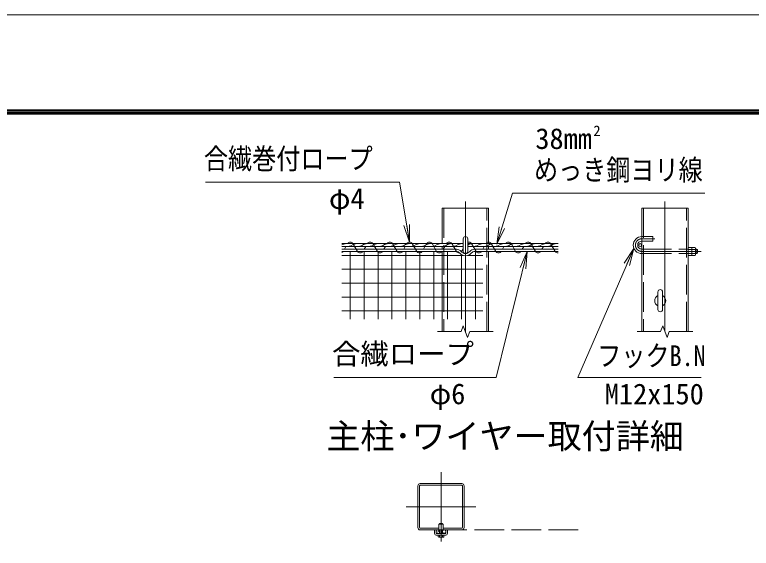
# Model space of a CAD drawing. Units: millimetres at full size; details may follow other scales. Extents: x -14699 to 14701, y -10394 to 10396.
# Drawn here: x 3622 to 9584, y 6077 to 10396 of the extents above; entities that cross this region are included whole.
import ezdxf
from ezdxf.enums import TextEntityAlignment as Align

# ---------------------------------------------------------------- set-up
doc = ezdxf.new("R2010")
doc.units = ezdxf.units.MM
doc.header["$LTSCALE"] = 40
doc.linetypes.add('DASHED', pattern=[7.5, 6, -1.5])
doc.linetypes.add('USER1', pattern=[50.8, 31.75, -6.35, 6.35, -6.35])
for name, color, linetype, lineweight in [('0-0_D-STR3', 3, 'Continuous', 13), ('0-1_D-STR1', 1, 'Continuous', 18), ('0-2_D-BMK', 2, 'USER1', 13), ('0-6_D-STR-DIM', 7, 'Continuous', 13), ('0-7_0', 7, 'Continuous', 18), ('0-9_D-STR-TXT', 7, 'Continuous', 13), ('0-A_D-TTL-TXT', 7, 'Continuous', 13), ('0-B_D-STR2', 7, 'Continuous', 13), ('0-C_D-TTL', 7, 'Continuous', 18)]:
    doc.layers.add(name, color=color, linetype=linetype, lineweight=lineweight)
doc.styles.add('ＭＳ ゴシック', font='')
doc.styles.get('ＭＳ ゴシック').set_extended_font_data('MS Gothic')

# ---------------------------------------------------------------- blocks, each defined once
blk = doc.blocks.new('_Open')
at = {"layer": '0-7_0'}
blk.add_line((-40, 6.67), (0, 0), dxfattribs=at)
blk.add_lwpolyline([(-40, -6.67), (0, 0), (-40, 0)], dxfattribs=at)

msp = doc.modelspace()

# ---------------------------------------------------------------- linework, layer by layer
at = {"layer": '0-0_D-STR3', "linetype": 'DASHED'}
for p, q in [((8697.5, 8599.91), (8787.5, 8599.91)), ((8787.5, 8599.91), (8787.5, 8563.91)), ((8697.5, 8563.91), (8787.5, 8563.91)), ((8697.5, 8497.91), (9072.5, 8497.91)), ((8697.5, 8461.91), (9072.5, 8461.91))]:
    msp.add_line(p, q, dxfattribs=at)
at = {"layer": '0-0_D-STR3'}
for p, q in [((6270.46, 8542.91), (7252.46, 8542.91)), ((7252.46, 8581.91), (7252.46, 8479.91)), ((7288.46, 8581.91), (7288.46, 8479.91)), ((7288.46, 8542.91), (8020.46, 8542.91)), ((6270.46, 8518.91), (7252.46, 8518.91)), ((7197.6, 8497.91), (6270.46, 8497.91)), ((7196.34, 8479.91), (6270.46, 8479.91)), ((7288.46, 8518.91), (8020.46, 8518.91)), ((7343.33, 8497.91), (8020.46, 8497.91)), ((7344.58, 8479.91), (8020.46, 8479.91)), ((9072.5, 8512.76), (9072.5, 8447.06)), ((9072.5, 8512.76), (9100.1, 8512.76)), ((9072.5, 8496.34), (9100.1, 8496.34)), ((9102.5, 8512.76), (9102.5, 8447.06)), ((9102.5, 8512.76), (9130.1, 8512.76)), ((9102.5, 8505.76), (9102.5, 8454.06)), ((9102.5, 8496.34), (9130.1, 8496.34)), ((9132.5, 8505.76), (9132.5, 8454.06)), ((9132.5, 8497.91), (9144.66, 8497.91)), ((9132.5, 8495.07), (9147.5, 8495.07)), ((9147.5, 8495.07), (9144.66, 8497.91)), ((9144.66, 8497.91), (9144.66, 8461.91)), ((9147.5, 8495.07), (9147.5, 8464.75)), ((9072.5, 8463.49), (9100.1, 8463.49)), ((9072.5, 8447.06), (9100.1, 8447.06)), ((9102.5, 8463.49), (9130.1, 8463.49)), ((9102.5, 8447.06), (9130.1, 8447.06)), ((9132.5, 8461.91), (9144.66, 8461.91)), ((8828.75, 8009.66), (8828.75, 8152.16)), ((8866.25, 8009.66), (8866.25, 8152.16)), ((7055.74, 6225.28), (7056.04, 6272.38)), ((7089.04, 6272.38), (7056.04, 6272.38)), ((7060.54, 6275.08), (7064.14, 6278.68)), ((7060.54, 6275.08), (7084.54, 6275.08)), ((7060.54, 6272.38), (7060.54, 6275.08)), ((7062.79, 6272.38), (7062.79, 6277.33)), ((7064.14, 6278.68), (7080.94, 6278.68)), ((7084.54, 6275.08), (7080.94, 6278.68)), ((7082.29, 6272.38), (7082.29, 6277.33)), ((7084.54, 6272.38), (7084.54, 6275.08)), ((7089.04, 6272.38), (7089.34, 6225.28)), ((7020.94, 6225.28), (7033.54, 6225.28)), ((7020.94, 6195.28), (7020.94, 6225.28)), ((7033.54, 6196.78), (7033.54, 6225.28)), ((7060.54, 6195.28), (7060.54, 6225.28)), ((7062.79, 6195.28), (7062.79, 6225.28)), ((7082.29, 6195.28), (7082.29, 6225.28)), ((7084.54, 6195.28), (7084.54, 6225.28)), ((7111.54, 6196.78), (7111.54, 6225.28)), ((7111.54, 6225.28), (7124.14, 6225.28)), ((7124.14, 6195.28), (7124.14, 6225.28)), ((7033.54, 6182.68), (7111.54, 6182.68)), ((7035.04, 6195.28), (7110.04, 6195.28)), ((7050.02, 6182.68), (7050.02, 6168.87)), ((7050.02, 6182.68), (7095.06, 6182.68)), ((7053.64, 6166.78), (7050.02, 6168.87)), ((7053.64, 6166.78), (7091.44, 6166.78)), ((7061.28, 6182.68), (7061.28, 6168.87)), ((7083.8, 6182.68), (7083.8, 6168.87)), ((7091.44, 6166.78), (7095.06, 6168.87)), ((7095.06, 6182.68), (7095.06, 6168.87))]:
    msp.add_line(p, q, dxfattribs=at)
at = {"layer": '0-0_D-STR3', "color": 4}
for p, q in [((6360.08, 8542.91), (6397.39, 8479.91)), ((6519.99, 8542.91), (6557.29, 8479.91)), ((6679.89, 8542.91), (6717.2, 8479.91)), ((6839.8, 8542.91), (6877.1, 8479.91)), ((6999.7, 8542.91), (7037.01, 8479.91)), ((7159.6, 8542.91), (7196.91, 8479.91)), ((7319.51, 8542.91), (7356.82, 8479.91)), ((7479.41, 8542.91), (7516.72, 8479.91)), ((7639.32, 8542.91), (7676.62, 8479.91)), ((7799.22, 8542.91), (7836.53, 8479.91)), ((7959.12, 8542.91), (7996.43, 8479.91)), ((6303.23, 8518.91), (6290.79, 8497.91)), ((6463.13, 8518.91), (6450.69, 8497.91)), ((6623.03, 8518.91), (6610.6, 8497.91)), ((6782.94, 8518.91), (6770.5, 8497.91)), ((6942.84, 8518.91), (6930.41, 8497.91)), ((7102.75, 8518.91), (7090.31, 8497.91)), ((7252.46, 8501.71), (7239.56, 8479.91)), ((7422.56, 8518.91), (7410.12, 8497.91)), ((7582.46, 8518.91), (7570.02, 8497.91)), ((7742.36, 8518.91), (7729.93, 8497.91)), ((7902.27, 8518.91), (7889.83, 8497.91))]:
    msp.add_line(p, q, dxfattribs=at)
at = {"layer": '0-0_D-STR3'}
for points in [[(6306.46, 8542.91), (6276.45, 8535.97), (6270.46, 8532.51)], [(6391.45, 8542.91), (6361.44, 8535.97), (6343.04, 8525.35), (6315.43, 8518.91)], [(6476.45, 8542.91), (6446.44, 8535.97), (6428.03, 8525.35), (6400.42, 8518.91)], [(6561.44, 8542.91), (6531.43, 8535.97), (6513.03, 8525.35), (6485.42, 8518.91)], [(6646.43, 8542.91), (6616.42, 8535.97), (6598.02, 8525.35), (6570.41, 8518.91)], [(6731.42, 8542.91), (6701.41, 8535.97), (6683.01, 8525.35), (6655.4, 8518.91)], [(6816.41, 8542.91), (6786.4, 8535.97), (6768, 8525.35), (6740.39, 8518.91)], [(6901.4, 8542.91), (6871.4, 8535.97), (6852.99, 8525.35), (6825.38, 8518.91)], [(6986.4, 8542.91), (6956.39, 8535.97), (6937.98, 8525.35), (6910.37, 8518.91)], [(7071.39, 8542.91), (7041.38, 8535.97), (7022.98, 8525.35), (6995.37, 8518.91)], [(7156.38, 8542.91), (7126.37, 8535.97), (7107.97, 8525.35), (7080.36, 8518.91)], [(7241.37, 8542.91), (7211.36, 8535.97), (7192.96, 8525.35), (7165.35, 8518.91)], [(7326.36, 8542.91), (7296.35, 8535.97), (7288.46, 8531.42)], [(7411.36, 8542.91), (7381.35, 8535.97), (7362.94, 8525.35), (7335.33, 8518.91)], [(7496.35, 8542.91), (7466.34, 8535.97), (7447.94, 8525.35), (7420.32, 8518.91)], [(7581.34, 8542.91), (7551.33, 8535.97), (7532.93, 8525.35), (7505.32, 8518.91)], [(7666.33, 8542.91), (7636.32, 8535.97), (7617.92, 8525.35), (7590.31, 8518.91)], [(7751.32, 8542.91), (7721.31, 8535.97), (7702.91, 8525.35), (7675.3, 8518.91)], [(7836.31, 8542.91), (7806.3, 8535.97), (7787.9, 8525.35), (7760.29, 8518.91)], [(7921.31, 8542.91), (7891.3, 8535.97), (7872.89, 8525.35), (7845.28, 8518.91)], [(8006.3, 8542.91), (7976.29, 8535.97), (7957.89, 8525.35), (7930.27, 8518.91)], [(9132.5, 8464.75), (9147.5, 8464.75), (9144.66, 8461.91)]]:
    msp.add_lwpolyline(points, dxfattribs=at)
for centre, radius in [((8685.5, 8530.91), 12), ((7042.54, 6216.28), 9), ((7098.04, 6211.78), 13.5)]:
    msp.add_circle(centre, radius, dxfattribs=at)
for centre, radius, start, end in [((7270.46, 8581.91), 18, 0, 180), ((8697.5, 8530.91), 69, 90, 270), ((8697.5, 8530.91), 33, 90, 270), ((7189.03, 8431.97), 48.49, 47.06511, 81.32471), ((7189.03, 8431.97), 66.49, 46.13331, 82.59331), ((7274.18, 8512.95), 69.17, 220.94329, 266.91465), ((7274.18, 8512.95), 51.17, 220.2105, 265.8277), ((7218.23, 8491.7), 24.36, 323.06212, 331.06202), ((7270.46, 8479.91), 18, 180, 0), ((7266.74, 8512.95), 51.17, 274.1723, 319.7895), ((7266.74, 8512.95), 69.17, 273.08535, 318.90015), ((7351.9, 8431.97), 66.49, 97.40669, 133.86669), ((7351.9, 8431.97), 48.49, 98.67529, 132.93489), ((9087.56, 8504.55), 14.99, 326.78843, 33.21157), ((9045.1, 8479.91), 57.41, 343.37369, 16.62631), ((9117.56, 8504.55), 14.99, 326.78843, 33.21157), ((9075.1, 8479.91), 57.41, 343.37369, 16.62631), ((9087.56, 8455.28), 14.99, 326.78843, 33.21157), ((9117.56, 8455.28), 14.99, 326.78843, 33.21157), ((8847.5, 8152.16), 18.75, 0, 180), ((8847.5, 8080.91), 45, 114.62432, 245.37568), ((8847.5, 8080.91), 45, 294.62432, 65.37568), ((8847.5, 8009.66), 18.75, 180, 0), ((7033.54, 6195.28), 12.6, 180, 270), ((7035.04, 6196.78), 1.5, 180, 270), ((7035.04, 6196.78), 1.5, 180, 270), ((7055.65, 6177.1), 9.97, 235.61585, 304.38415), ((7072.54, 6204.39), 37.26, 252.4121, 287.5879), ((7089.43, 6177.1), 9.97, 235.61585, 304.38415), ((7110.04, 6196.78), 1.5, 270, 0), ((7111.54, 6195.28), 12.6, 270, 0)]:
    msp.add_arc(centre, radius, start, end, dxfattribs=at)
at = {"layer": '0-0_D-STR3', "color": 4}
for centre, start, end in [((6338.76, 8531.12), 28.93798, 151.06202), ((6498.66, 8531.12), 28.93798, 151.06202), ((6658.57, 8531.12), 28.93798, 151.06202), ((6818.47, 8531.12), 28.93798, 151.06202), ((6978.38, 8531.12), 28.93798, 151.06202), ((7138.28, 8531.12), 28.93798, 151.06202), ((7298.19, 8531.12), 28.93798, 113.52174), ((7458.09, 8531.12), 28.93798, 151.06202), ((7617.99, 8531.12), 28.93798, 151.06202), ((7777.9, 8531.12), 28.93798, 151.06202), ((7937.8, 8531.12), 28.93798, 151.06202), ((6258.81, 8491.7), 298.5737, 331.06202), ((6418.71, 8491.7), 208.93798, 331.06202), ((6578.62, 8491.7), 208.93798, 331.06202), ((6738.52, 8491.7), 208.93798, 331.06202), ((6898.43, 8491.7), 208.93798, 331.06202), ((7058.33, 8491.7), 208.93798, 331.06202), ((7218.23, 8491.7), 208.93798, 278.73734), ((7378.14, 8491.7), 208.93798, 331.06202), ((7538.04, 8491.7), 208.93798, 331.06202), ((7697.95, 8491.7), 208.93798, 331.06202), ((7857.85, 8491.7), 208.93798, 331.06202), ((8017.75, 8491.7), 208.93798, 276.37941)]:
    msp.add_arc(centre, 24.36, start, end, dxfattribs=at)
at = {"layer": '0-1_D-STR1', "linetype": 'DASHED'}
for p, q in [((7096.46, 8830.91), (7096.46, 7830.91)), ((7444.46, 7830.91), (7444.46, 8830.91)), ((8711, 8830.91), (8711, 7830.91)), ((9059, 7830.91), (9059, 8830.91))]:
    msp.add_line(p, q, dxfattribs=at)
at = {"layer": '0-1_D-STR1'}
for p, q in [((7457.96, 8542.91), (7457.96, 8830.91)), ((8697.5, 7830.91), (8697.5, 8830.91)), ((7082.96, 8518.91), (7082.96, 8497.91)), ((7082.96, 8479.91), (7082.96, 7830.91)), ((7457.96, 8497.91), (7457.96, 8518.91)), ((7457.96, 7830.91), (7457.96, 8479.91)), ((6885.04, 6581.08), (6885.04, 6244.48)), ((6898.54, 6581.08), (6898.54, 6244.48)), ((7240.84, 6600.28), (6904.24, 6600.28)), ((7240.84, 6586.78), (6904.24, 6586.78)), ((7246.54, 6244.48), (7246.54, 6581.08)), ((7260.04, 6244.48), (7260.04, 6581.08)), ((6904.24, 6238.78), (7055.83, 6238.78)), ((6904.24, 6225.28), (7240.84, 6225.28)), ((7089.25, 6238.78), (7240.84, 6238.78))]:
    msp.add_line(p, q, dxfattribs=at)
for points in [[(7457.96, 8830.91), (7082.96, 8830.91), (7082.96, 8542.91)], [(8697.5, 8830.91), (9072.5, 8830.91), (9072.5, 7830.91)]]:
    msp.add_lwpolyline(points, dxfattribs=at)
for centre, radius, start, end in [((6904.24, 6581.08), 19.2, 90, 180), ((6904.24, 6581.08), 5.7, 90, 180), ((7240.84, 6581.08), 19.2, 0, 90), ((7240.84, 6581.08), 5.7, 0, 90), ((6904.24, 6244.48), 19.2, 180, 270), ((6904.24, 6244.48), 5.7, 180, 270), ((7240.84, 6244.48), 19.2, 270, 0), ((7240.84, 6244.48), 5.7, 270, 0)]:
    msp.add_arc(centre, radius, start, end, dxfattribs=at)
at = {"layer": '0-2_D-BMK'}
for p, q in [((7270.46, 7830.91), (7270.46, 8883.92)), ((8885, 7830.91), (8885, 8883.92)), ((8803.93, 8581.91), (8697.5, 8581.91)), ((8697.5, 8479.91), (9177.5, 8479.91)), ((7072.54, 6131.53), (7072.54, 6694.03)), ((6791.29, 6412.78), (7353.79, 6412.78))]:
    msp.add_line(p, q, dxfattribs=at)
msp.add_arc((8697.5, 8530.91), 51, 90, 270, dxfattribs=at)
at = {"layer": '0-6_D-STR-DIM'}
for p, q in [((7253.15, 7878.49), (7235.83, 7830.91)), ((7287.78, 7783.34), (7253.15, 7878.49)), ((8867.68, 7878.49), (8850.37, 7830.91)), ((8902.31, 7783.34), (8867.68, 7878.49)), ((7045.46, 7830.91), (7235.83, 7830.91)), ((7305.09, 7830.91), (7287.78, 7783.34)), ((7305.09, 7830.91), (7495.46, 7830.91)), ((8660, 7830.91), (8850.37, 7830.91)), ((8919.63, 7830.91), (8902.31, 7783.34)), ((8919.63, 7830.91), (9110, 7830.91))]:
    msp.add_line(p, q, dxfattribs=at)
at = {"layer": '0-9_D-STR-TXT'}
for points in [[(5166.79, 9040.29), (6737.02, 9040.29), (6818.14, 8557.46)], [(9208.74, 8951.42), (7650.05, 8951.42), (7525.36, 8539.22)], [(6203.94, 7459.85), (7518.34, 7459.85), (7769.61, 8477.97)], [(9177.67, 7458.96), (8179.49, 7458.96), (8632.89, 8502.84)]]:
    msp.add_lwpolyline(points, dxfattribs=at)
at = {"layer": '0-B_D-STR2'}
for p, q in [((6338.22, 7930.91), (6338.22, 8479.91)), ((6450.72, 7930.91), (6450.72, 8479.91)), ((6563.22, 7930.91), (6563.22, 8479.91)), ((6675.72, 7930.91), (6675.72, 8479.91)), ((6788.22, 7930.91), (6788.22, 8479.91)), ((6900.72, 7930.91), (6900.72, 8479.91)), ((7013.22, 7930.91), (7013.22, 8479.91)), ((7125.72, 7930.91), (7125.72, 8479.91)), ((7350.72, 7930.91), (7350.72, 8479.91)), ((6270.46, 8447.67), (7251.3, 8447.67)), ((7238.22, 7930.91), (7238.22, 8453.86)), ((7289.63, 8447.67), (7412, 8447.67)), ((6270.46, 8335.17), (7412, 8335.17)), ((6270.46, 8222.67), (7412, 8222.67)), ((6270.46, 8110.17), (7412, 8110.17)), ((6270.46, 7997.67), (7412, 7997.67))]:
    msp.add_line(p, q, dxfattribs=at)
at = {"layer": '0-B_D-STR2', "linetype": 'DASHED'}
msp.add_line((7042.54, 6225.28), (8193.08, 6225.28), dxfattribs=at)
at = {"layer": '0-C_D-TTL', "color": 2}
msp.add_lwpolyline([(-14698.88, 10395.79), (14701.12, 10395.79), (14701.12, -10394.21), (-14698.88, -10394.21)], close=True, dxfattribs=at)
at = {"layer": '0-C_D-TTL'}
for points in [[(-13753.88, 9625.79), (13756.12, 9625.79), (13756.12, -9624.21), (-13753.88, -9624.21)], [(-13745.13, 9617.04), (13747.37, 9617.04), (13747.37, -9615.46), (-13745.13, -9615.46)], [(-13736.38, 9608.29), (13738.62, 9608.29), (13738.62, -9606.71), (-13736.38, -9606.71)], [(-13727.63, 9599.54), (13729.87, 9599.54), (13729.87, -9597.96), (-13727.63, -9597.96)], [(-13718.88, 9590.79), (13721.12, 9590.79), (13721.12, -9589.21), (-13718.88, -9589.21)]]:
    msp.add_lwpolyline(points, close=True, dxfattribs=at)

# ---------------------------------------------------------------- block references
at = {"layer": '0-9_D-STR-TXT', "xscale": 3.5, "yscale": 3.5}
for p, rotation in [((6818.47, 8555.49), 279.5368), ((7524.78, 8537.31), 253.16926), ((7770.09, 8479.91), 76.1366), ((8633.68, 8504.67), 66.52293)]:
    msp.add_blockref('_Open', p, dxfattribs=dict(at, rotation=rotation))

# ---------------------------------------------------------------- texts
at = {"layer": '0-9_D-STR-TXT', "style": 'ＭＳ ゴシック'}
for s, height, p in [('2', 84.16, (8306.71, 9389.48)), ('38mm', 168.3, (7836.28, 9258.49)), ('φ4', 168.3, (6165.44, 8772.87)), ('合繊ロープ', 168.3, (6190.61, 7515.9)), ('φ6', 168.3, (6981.22, 7192.43)), ('M12x150', 168.3, (8398.28, 7191.54))]:
    msp.add_text(s, height=height, dxfattribs=at).set_placement(p, align=Align.BOTTOM_LEFT)
at = {"layer": '0-9_D-STR-TXT', "style": 'ＭＳ ゴシック', "width": 0.85}
for s, p in [('合繊巻付ロープ', (5153.46, 9096.33)), ('めっき鋼ヨリ線', (7825.62, 9005.24)), ('フックB.N', (8337.3, 7500.79))]:
    msp.add_text(s, height=168.3, dxfattribs=at).set_placement(p, align=Align.BOTTOM_LEFT)
at = {"layer": '0-A_D-TTL-TXT', "style": 'ＭＳ ゴシック'}
msp.add_text('主柱･ワイヤー取付詳細', height=202.1, dxfattribs=at).set_placement((6143.74, 6823.08), align=Align.BOTTOM_LEFT)

doc.saveas('drawing.dxf')
